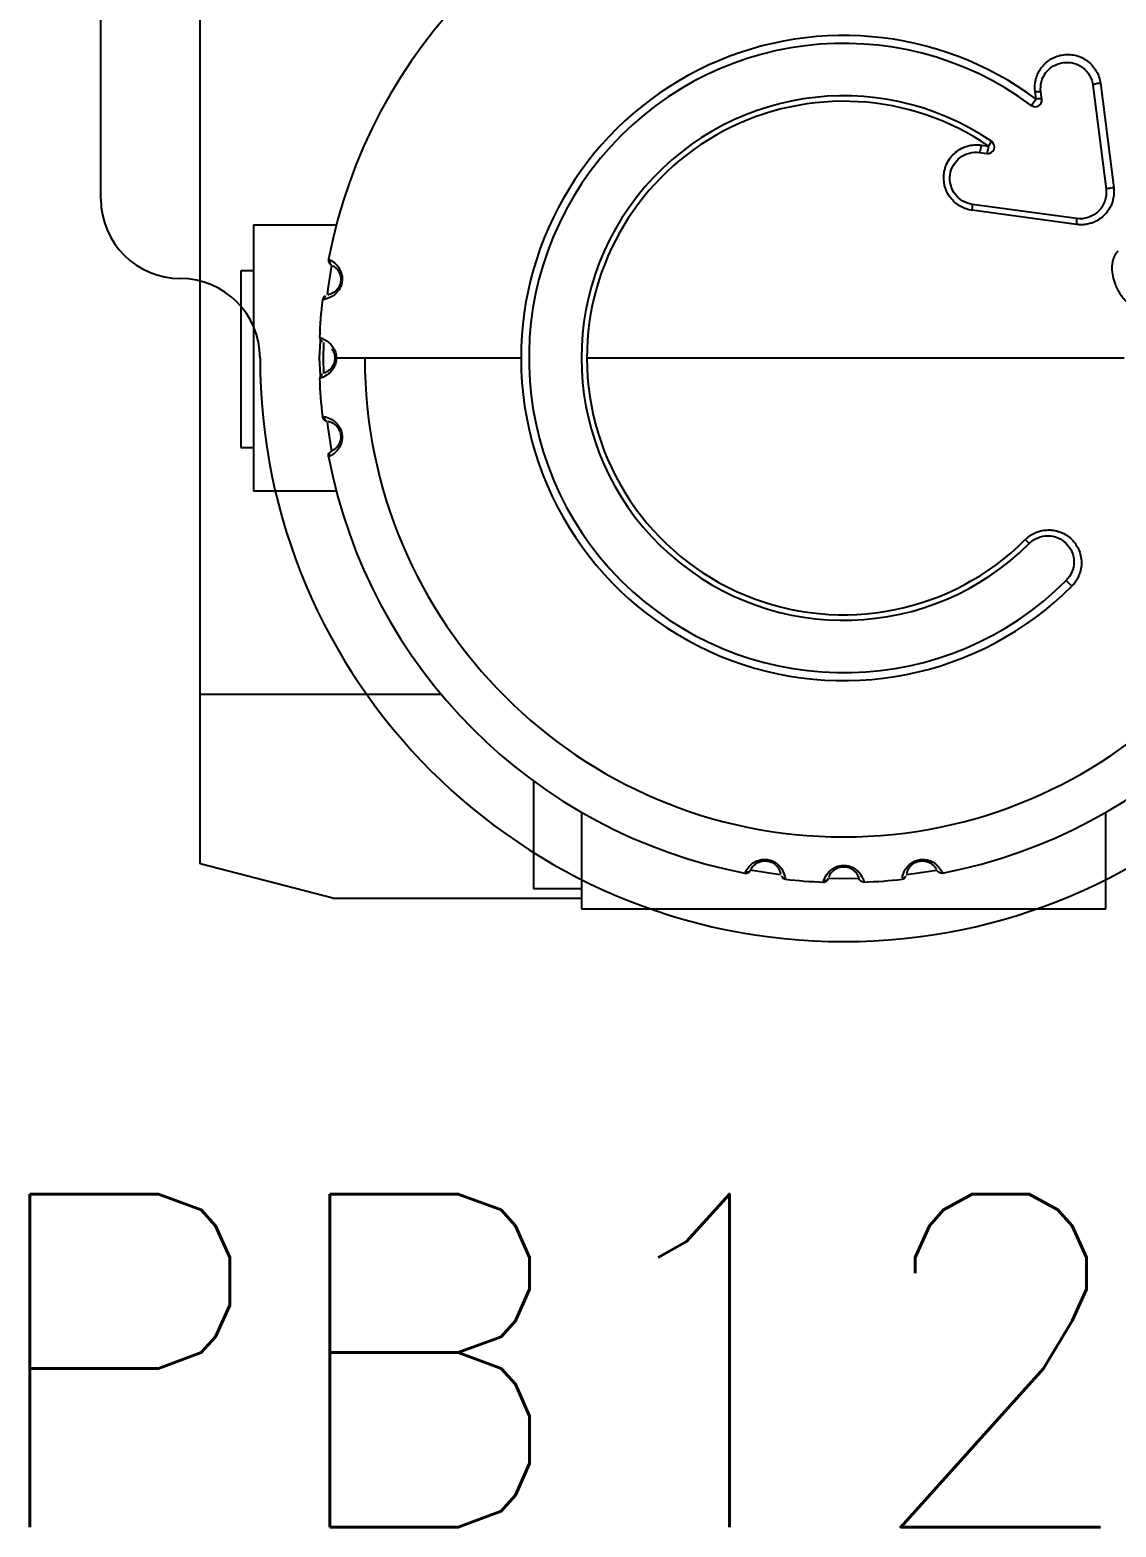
# Model space of a CAD drawing. Header units: inches. Extents: x 0 to 99.3, y 0 to 66.2.
# Drawn here: x 53.377 to 55.008, y 35.769 to 38.017 of the extents above; entities that cross this region are included whole.
import ezdxf
from ezdxf.enums import TextEntityAlignment as Align

# ---------------------------------------------------------------- set-up
doc = ezdxf.new("R2010")
doc.units = ezdxf.units.IN
doc.header["$LTSCALE"] = 0.5
doc.header["$MEASUREMENT"] = 0
for name, color, linetype in [('PNPG', 72, 'Continuous'), ('PSYMS', 7, 'Continuous'), ('PTAG', 150, 'Continuous')]:
    doc.layers.add(name, color=color, linetype=linetype)
doc.styles.add('WD', font='romans.shx')

# ---------------------------------------------------------------- blocks, each defined once
blk = doc.blocks.new('_NPXXD3_RING_NAMETAG')
at = {"layer": 'PNPG'}
blk.add_line((-1.125, -0.6349), (-1.125, 0.8896), dxfattribs=at)
for centre, radius, start, end in [((-1.0055, -0.6349), 0.1195, 180, 270), ((-1.0055, -0.8739), 0.1195, 0, 90), ((-0.0099, -0.8739), 0.8761, 180, 0)]:
    blk.add_arc(centre, radius, start, end, dxfattribs=at)
blk = doc.blocks.new('9001KR16H13')
at = {"color": 7, "linetype": 'Continuous', "lineweight": 25}
for p, q in [((-0.9658, -0.7594), (-0.9658, 0.7559)), ((0.374, 0.4096), (0.3938, 0.2534)), ((0.3854, 0.4125), (0.4053, 0.2557)), ((0.2887, 0.3888), (0.2817, 0.3793)), ((0.2887, 0.3888), (0.2873, 0.4001)), ((0.2973, 0.3884), (0.2959, 0.3997)), ((0.2062, 0.3198), (0.2175, 0.3182)), ((0.2175, 0.3182), (0.2221, 0.325)), ((0.204, 0.3087), (0.2153, 0.3072)), ((0.3494, 0.2094), (0.1934, 0.2307)), ((0.3496, 0.2005), (0.1929, 0.2219)), ((-0.8858, 0.2), (-0.8858, -0.2)), ((-0.8858, 0.2), (-0.7616, 0.2)), ((-0.7719, 0.1476), (-0.7709, 0.1471)), ((-0.7715, 0.1452), (-0.771, 0.1411)), ((-0.8858, 0.1307), (-0.9048, 0.1307)), ((-0.9048, 0.1307), (-0.9048, -0.1343)), ((-0.7781, 0.0939), (-0.7798, 0.0901)), ((-0.781, 0.088), (-0.7825, 0.0877)), ((-0.7853, 0.0301), (-0.7842, 0.0298)), ((-0.7844, 0.0279), (-0.7835, 0.0239)), ((-0.7809, 0.0225), (-0.7813, 0)), ((-0.7811, 0.0228), (-0.7799, 0.0224)), ((-0.7813, 0), (-0.7809, -0.0231)), ((-0.4843, 0), (-0.7617, 0)), ((0.4209, 0), (-0.3855, 0)), ((-0.7853, -0.0301), (-0.7868, -0.0306)), ((-0.7835, -0.0239), (-0.7844, -0.0279)), ((-0.781, -0.088), (-0.7799, -0.0882)), ((-0.7799, -0.0901), (-0.7781, -0.0939)), ((-0.9048, -0.1343), (-0.8858, -0.1343)), ((-0.7704, -0.1468), (-0.7733, -0.1483)), ((-0.7616, -0.2), (-0.8858, -0.2)), ((-0.9658, -0.5045), (-0.6045, -0.5045)), ((-0.4658, -0.6348), (-0.4658, -0.7968)), ((-0.3937, -0.6819), (-0.3937, -0.8268)), ((0.3937, -0.8268), (0.3937, -0.6819)), ((-0.7667, -0.8107), (-0.9658, -0.7594)), ((-0.1476, -0.7719), (-0.1471, -0.7709)), ((-0.1452, -0.7715), (-0.1411, -0.771)), ((-0.0939, -0.7781), (-0.0901, -0.7798)), ((-0.088, -0.781), (-0.0877, -0.7825)), ((-0.0302, -0.7853), (-0.0298, -0.7843)), ((-0.0279, -0.7845), (-0.0239, -0.7834)), ((0.0296, -0.7837), (0.0306, -0.7868)), ((0.088, -0.7809), (0.0882, -0.7799)), ((0.0901, -0.7799), (0.0939, -0.7781)), ((0.1468, -0.7704), (0.1483, -0.7733)), ((-0.3937, -0.7968), (-0.4658, -0.7968)), ((-0.7667, -0.8107), (-0.3937, -0.8107)), ((-0.3937, -0.8268), (0.3937, -0.8268))]:
    blk.add_line(p, q, dxfattribs=at)
at = {"color": 7, "linetype": 'Continuous', "lineweight": 25, "flags": 128}
for points in [[(-0.7688, 0.1391), (-0.7743, 0.1041), (-0.7754, 0.0953)], [(-0.7854, 0.0271), (-0.7857, 0.0256), (-0.7875, 0)], [(-0.7875, 0), (-0.7857, -0.0256), (-0.7856, -0.026)], [(-0.7754, -0.0958), (-0.7743, -0.1041), (-0.7686, -0.1403)], [(-0.1403, -0.7685), (-0.1055, -0.7741), (-0.095, -0.7755)], [(-0.0222, -0.7809), (0, -0.7813), (0.0226, -0.7809)], [(0.094, -0.7756), (0.1055, -0.7741), (0.1394, -0.7687)]]:
    blk.add_lwpolyline(points, dxfattribs=at)
at = {"color": 7, "linetype": 'Continuous', "lineweight": 25}
for centre, radius, start, end in [((0, 0), 0.7874, 100.8573, 169.1427), ((0, 0), 0.7874, 10.8573, 79.1427), ((0, 0), 0.4843, 53.4025, 180), ((0, 0), 0.4724, 53.4025, 314.9997), ((0, 0), 0.3937, 55.6503, 315.0002), ((0, 0), 0.3855, 55.6503, 180), ((0.2875, 0.3872), 0.00984, 233.4025, 7.2312), ((0.2924, 0.3746), 0.0146, 70.4338, 104.4677), ((0.2166, 0.3169), 0.00984, 262.2312, 55.6503), ((0.177, 0.3206), 0.0405, 340.569, 356.6017), ((0, 0), 0.7874, 173.6034, 177.7696), ((0, 0), 0.7189, 180, 0), ((0, 0), 0.4843, 180, 315), ((0, 0), 0.3855, 180, 315), ((0, 0), 0.7874, 182.2304, 186.3966), ((0, 0), 0.7874, 190.8573, 259.1427), ((0, 0), 0.7874, 280.8573, 349.1427), ((0, 0), 0.7874, 263.6034, 267.7696), ((0, 0), 0.7874, 272.2304, 276.3966)]:
    blk.add_arc(centre, radius, start, end, dxfattribs=at)
for points, knots in [([(0.2873, 0.4001), (0.2865, 0.4061), (0.2869, 0.4122), (0.2899, 0.4245), (0.2927, 0.4305), (0.3006, 0.4411), (0.3057, 0.4457), (0.3172, 0.4524), (0.3235, 0.4545), (0.3365, 0.4562), (0.3432, 0.4557), (0.3557, 0.4523), (0.3615, 0.4493), (0.3717, 0.4414), (0.376, 0.4365), (0.3824, 0.4252), (0.3845, 0.4191), (0.3854, 0.4125)], [0, 0, 0, 0, 0.125, 0.125, 0.25, 0.25, 0.375, 0.375, 0.5, 0.5, 0.625, 0.625, 0.75, 0.75, 0.875, 0.875, 1, 1, 1, 1]), ([(0.2959, 0.3997), (0.2946, 0.4099), (0.2975, 0.4205), (0.3098, 0.4366), (0.3192, 0.4422), (0.3345, 0.4443), (0.3398, 0.444), (0.3498, 0.4414), (0.3546, 0.4391), (0.363, 0.4328), (0.3665, 0.4288), (0.3717, 0.4197), (0.3733, 0.4147), (0.374, 0.4096)], [0, 0, 0, 0, 0.25, 0.25, 0.5, 0.5, 0.625, 0.625, 0.75, 0.75, 0.875, 0.875, 1, 1, 1, 1]), ([(0.3854, 0.4125), (0.3825, 0.4123), (0.3795, 0.4118), (0.3752, 0.4106), (0.3739, 0.41), (0.374, 0.4096)], [0, 0, 0, 0, 0.5, 0.5, 1, 1, 1, 1]), ([(0.2873, 0.4001), (0.2896, 0.4003), (0.292, 0.4004), (0.2951, 0.4003), (0.2958, 0.4), (0.2959, 0.3997)], [0, 0, 0, 0, 0.5, 0.5, 1, 1, 1, 1]), ([(0.1929, 0.2219), (0.1868, 0.2227), (0.1811, 0.2246), (0.1704, 0.2305), (0.1656, 0.2344), (0.1539, 0.2484), (0.1496, 0.2605), (0.1505, 0.2794), (0.152, 0.286), (0.1579, 0.2983), (0.1622, 0.304), (0.1729, 0.313), (0.1791, 0.3164), (0.1925, 0.3202), (0.1994, 0.3207), (0.2062, 0.3198)], [0, 0, 0, 0, 0.125, 0.125, 0.25, 0.25, 0.5, 0.5, 0.625, 0.625, 0.75, 0.75, 0.875, 0.875, 1, 1, 1, 1]), ([(0.2062, 0.3198), (0.2059, 0.317), (0.2054, 0.3141), (0.2046, 0.3099), (0.2042, 0.3087), (0.204, 0.3087)], [0, 0, 0, 0, 0.5, 0.5, 1, 1, 1, 1]), ([(0.1934, 0.2307), (0.1883, 0.2314), (0.1833, 0.2331), (0.1743, 0.2383), (0.1704, 0.2419), (0.161, 0.2543), (0.1583, 0.265), (0.1612, 0.2854), (0.1667, 0.2948), (0.179, 0.3041), (0.1837, 0.3064), (0.1937, 0.3091), (0.1989, 0.3094), (0.204, 0.3087)], [0, 0, 0, 0, 0.125, 0.125, 0.25, 0.25, 0.5, 0.5, 0.75, 0.75, 0.875, 0.875, 1, 1, 1, 1]), ([(0.3938, 0.2534), (0.3946, 0.2473), (0.3939, 0.2411), (0.39, 0.2298), (0.3867, 0.2246), (0.3781, 0.2162), (0.3729, 0.213), (0.3615, 0.2092), (0.3554, 0.2086), (0.3494, 0.2094)], [0, 0, 0, 0, 0.25, 0.25, 0.5, 0.5, 0.75, 0.75, 1, 1, 1, 1]), ([(0.4053, 0.2557), (0.4054, 0.2541), (0.4057, 0.2511), (0.4056, 0.2465), (0.4052, 0.242), (0.4043, 0.2375), (0.4029, 0.2328), (0.4008, 0.2278), (0.397, 0.2211), (0.3908, 0.2135), (0.3831, 0.2077), (0.3763, 0.2041), (0.3705, 0.202), (0.364, 0.2004), (0.3567, 0.1998), (0.352, 0.2002), (0.3496, 0.2005)], [0, 0, 0, 0, 0.050322, 0.100131, 0.149862, 0.199955, 0.250838, 0.314368, 0.378169, 0.506593, 0.635442, 0.698511, 0.76128, 0.841319, 0.920332, 1, 1, 1, 1]), ([(0.4053, 0.2557), (0.404, 0.2555), (0.4026, 0.2553), (0.3998, 0.2549), (0.3984, 0.2547), (0.3961, 0.2542), (0.3952, 0.254), (0.394, 0.2536), (0.3938, 0.2535), (0.3938, 0.2534)], [0, 0, 0, 0, 0.25, 0.25, 0.5, 0.5, 0.75, 0.75, 1, 1, 1, 1]), ([(0.1929, 0.2219), (0.1932, 0.2241), (0.1934, 0.2266), (0.1936, 0.2299), (0.1935, 0.2307), (0.1934, 0.2307)], [0, 0, 0, 0, 0.5, 0.5, 1, 1, 1, 1]), ([(0.3496, 0.2005), (0.3498, 0.2028), (0.35, 0.2051), (0.35, 0.2084), (0.3498, 0.2093), (0.3494, 0.2094)], [0, 0, 0, 0, 0.5, 0.5, 1, 1, 1, 1]), ([(0.4265, 0.082), (0.4252, 0.0835), (0.4225, 0.0864), (0.4189, 0.0909), (0.415, 0.0962), (0.4111, 0.1029), (0.4072, 0.1121), (0.4041, 0.1228), (0.4029, 0.1332), (0.4033, 0.1419), (0.4047, 0.1482), (0.4067, 0.1533), (0.409, 0.1574), (0.4111, 0.1597), (0.4121, 0.1608)], [0, 0, 0, 0, 0.069859, 0.135518, 0.19722, 0.297395, 0.399169, 0.540617, 0.674368, 0.758504, 0.83746, 0.893694, 0.947402, 1, 1, 1, 1]), ([(-0.7674, 0.1389), (-0.7674, 0.1389), (-0.7669, 0.1387), (-0.7641, 0.1371), (-0.7604, 0.1335), (-0.7578, 0.1298), (-0.7561, 0.126), (-0.7552, 0.1225), (-0.7548, 0.1187), (-0.755, 0.1145), (-0.756, 0.1105), (-0.7575, 0.107), (-0.7595, 0.104), (-0.7622, 0.1008), (-0.7657, 0.0981), (-0.7704, 0.0957), (-0.7738, 0.0949), (-0.7743, 0.0949), (-0.7744, 0.0949)], [0, 0, 0, 0, 0.003133, 0.171329, 0.25762, 0.332713, 0.372293, 0.408629, 0.445605, 0.480985, 0.516379, 0.553344, 0.589679, 0.629256, 0.70436, 0.790631, 0.958825, 1, 1, 1, 1]), ([(-0.7733, 0.1483), (-0.7736, 0.1467), (-0.7734, 0.1448), (-0.7717, 0.1416), (-0.7703, 0.1403), (-0.7688, 0.1397)], [0, 0, 0, 0, 0.5, 0.5, 1, 1, 1, 1]), ([(-0.7728, 0.1483), (-0.7729, 0.1474), (-0.7731, 0.1456), (-0.7724, 0.1439), (-0.7721, 0.1431)], [0, 0, 0, 0, 0.485592, 1, 1, 1, 1]), ([(-0.7798, 0.0924), (-0.7804, 0.0916), (-0.7815, 0.0902), (-0.7818, 0.0885), (-0.782, 0.0876)], [0, 0, 0, 0, 0.514408, 1, 1, 1, 1]), ([(-0.7862, 0.0307), (-0.7862, 0.0298), (-0.7862, 0.028), (-0.7853, 0.0265), (-0.7848, 0.0256)], [0, 0, 0, 0, 0.485472, 1, 1, 1, 1]), ([(-0.7638, 0), (-0.7638, -0.0013), (-0.764, -0.0039), (-0.765, -0.0076), (-0.7664, -0.011), (-0.7681, -0.0137), (-0.7699, -0.0159), (-0.7722, -0.0182), (-0.7761, -0.021), (-0.7792, -0.0222), (-0.7798, -0.0223), (-0.7799, -0.0224)], [0, 0, 0, 0, 0.065849, 0.133324, 0.205967, 0.286643, 0.356963, 0.431978, 0.598597, 0.923428, 1, 1, 1, 1]), ([(-0.7682, 0.0137), (-0.767, 0.0121), (-0.7659, 0.0101), (-0.7643, 0.0054), (-0.7638, 0.0027), (-0.7638, 0)], [0, 0, 0, 0, 0.5, 0.5, 1, 1, 1, 1]), ([(-0.7848, -0.0256), (-0.7853, -0.0265), (-0.7862, -0.028), (-0.7862, -0.0298), (-0.7862, -0.0307)], [0, 0, 0, 0, 0.514528, 1, 1, 1, 1]), ([(-0.7825, -0.0877), (-0.7823, -0.0893), (-0.7816, -0.0911), (-0.779, -0.0937), (-0.7772, -0.0945), (-0.7756, -0.0947)], [0, 0, 0, 0, 0.5, 0.5, 1, 1, 1, 1]), ([(-0.782, -0.0876), (-0.7818, -0.0885), (-0.7815, -0.0902), (-0.7804, -0.0916), (-0.7798, -0.0924)], [0, 0, 0, 0, 0.485592, 1, 1, 1, 1]), ([(-0.7741, -0.0949), (-0.774, -0.0949), (-0.7735, -0.095), (-0.7704, -0.0957), (-0.7657, -0.0981), (-0.7622, -0.1008), (-0.7595, -0.104), (-0.7575, -0.107), (-0.756, -0.1106), (-0.755, -0.1146), (-0.7548, -0.1187), (-0.7552, -0.1225), (-0.7561, -0.126), (-0.7578, -0.1298), (-0.7604, -0.1335), (-0.7641, -0.1372), (-0.7671, -0.1388), (-0.7676, -0.1391), (-0.7677, -0.1391)], [0, 0, 0, 0, 0.0041895, 0.1726125, 0.259019, 0.3342129, 0.3738469, 0.4102311, 0.4472576, 0.4826847, 0.5181266, 0.5551406, 0.5915253, 0.6311548, 0.7063598, 0.7927471, 0.9611669, 1, 1, 1, 1]), ([(-0.7733, -0.1483), (-0.7736, -0.1466), (-0.7734, -0.1448), (-0.7718, -0.1416), (-0.7704, -0.1404), (-0.7688, -0.1397)], [0, 0, 0, 0, 0.5, 0.5, 1, 1, 1, 1]), ([(-0.7721, -0.1431), (-0.7724, -0.1439), (-0.7731, -0.1456), (-0.7728, -0.1474), (-0.7727, -0.1483)], [0, 0, 0, 0, 0.514567, 1, 1, 1, 1]), ([(0.2726, -0.2726), (0.2737, -0.2715), (0.2758, -0.2694), (0.2795, -0.2667), (0.2833, -0.2643), (0.2887, -0.2616), (0.296, -0.2592), (0.3051, -0.2579), (0.3144, -0.2583), (0.3237, -0.2605), (0.3326, -0.2645), (0.3407, -0.2704), (0.3475, -0.2779), (0.3527, -0.2867), (0.356, -0.2963), (0.3572, -0.3064), (0.3565, -0.3165), (0.3539, -0.3251), (0.3506, -0.3321), (0.3469, -0.3376), (0.344, -0.3408), (0.3425, -0.3425)], [0, 0, 0, 0, 0.028966, 0.057748, 0.086597, 0.115765, 0.174116, 0.232685, 0.292883, 0.353301, 0.417347, 0.481585, 0.547643, 0.61356, 0.679053, 0.744345, 0.808932, 0.873296, 0.91576, 0.957731, 1, 1, 1, 1]), ([(0.2784, -0.2784), (0.2821, -0.2747), (0.2865, -0.2718), (0.2961, -0.2678), (0.3013, -0.2668), (0.3167, -0.2669), (0.3268, -0.2712), (0.3413, -0.2856), (0.3455, -0.2957), (0.3456, -0.3112), (0.3446, -0.3164), (0.3407, -0.326), (0.3377, -0.3304), (0.3341, -0.3341)], [0, 0, 0, 0, 0.125, 0.125, 0.25, 0.25, 0.5, 0.5, 0.75, 0.75, 0.875, 0.875, 1, 1, 1, 1]), ([(0.2726, -0.2726), (0.2741, -0.2741), (0.2758, -0.2758), (0.2779, -0.2779), (0.2784, -0.2784), (0.2784, -0.2784)], [0, 0, 0, 0, 0.5, 0.5, 1, 1, 1, 1]), ([(0.3425, -0.3425), (0.3404, -0.3404), (0.3382, -0.3382), (0.335, -0.335), (0.3341, -0.3341), (0.3341, -0.3341)], [0, 0, 0, 0, 0.5, 0.5, 1, 1, 1, 1]), ([(-0.1389, -0.7674), (-0.1389, -0.7674), (-0.1387, -0.7669), (-0.1371, -0.7641), (-0.1335, -0.7604), (-0.1298, -0.7578), (-0.126, -0.7561), (-0.1225, -0.7552), (-0.1187, -0.7548), (-0.1145, -0.755), (-0.1105, -0.756), (-0.107, -0.7575), (-0.104, -0.7595), (-0.1008, -0.7622), (-0.0981, -0.7657), (-0.0957, -0.7704), (-0.0949, -0.7738), (-0.0949, -0.7743), (-0.0949, -0.7744)], [0, 0, 0, 0, 0.003132, 0.171329, 0.257619, 0.332711, 0.372294, 0.408625, 0.445601, 0.480981, 0.516376, 0.55334, 0.589683, 0.629256, 0.704363, 0.790636, 0.95883, 1, 1, 1, 1]), ([(-0.0223, -0.7795), (-0.0223, -0.7795), (-0.0221, -0.779), (-0.021, -0.776), (-0.0179, -0.7718), (-0.0146, -0.7687), (-0.0111, -0.7665), (-0.0078, -0.765), (-0.0041, -0.764), (0, -0.7637), (0.0041, -0.764), (0.0078, -0.765), (0.0111, -0.7665), (0.0147, -0.7687), (0.0179, -0.7718), (0.021, -0.7761), (0.0222, -0.7792), (0.0223, -0.7798), (0.0224, -0.7798)], [0, 0, 0, 0, 0.004189, 0.172613, 0.259019, 0.334213, 0.373847, 0.410231, 0.447258, 0.482685, 0.518127, 0.555141, 0.591525, 0.631155, 0.70636, 0.792747, 0.961167, 1, 1, 1, 1]), ([(0.0949, -0.7741), (0.0949, -0.774), (0.095, -0.7735), (0.0957, -0.7704), (0.0981, -0.7657), (0.1008, -0.7622), (0.104, -0.7595), (0.107, -0.7575), (0.1106, -0.756), (0.1146, -0.755), (0.1187, -0.7548), (0.1225, -0.7552), (0.126, -0.7561), (0.1298, -0.7578), (0.1335, -0.7604), (0.1372, -0.7641), (0.1388, -0.7671), (0.1391, -0.7676), (0.1391, -0.7677)], [0, 0, 0, 0, 0.004189, 0.172608, 0.259012, 0.334205, 0.373836, 0.410222, 0.447249, 0.482675, 0.518115, 0.555129, 0.591507, 0.631138, 0.70634, 0.792724, 0.961137, 1, 1, 1, 1]), ([(-0.1483, -0.7733), (-0.1467, -0.7736), (-0.1448, -0.7734), (-0.1416, -0.7717), (-0.1403, -0.7703), (-0.1397, -0.7688)], [0, 0, 0, 0, 0.5, 0.5, 1, 1, 1, 1]), ([(-0.1483, -0.7728), (-0.1474, -0.7729), (-0.1456, -0.7731), (-0.1439, -0.7724), (-0.1431, -0.7721)], [0, 0, 0, 0, 0.485592, 1, 1, 1, 1]), ([(-0.0924, -0.7798), (-0.0916, -0.7804), (-0.0902, -0.7815), (-0.0885, -0.7818), (-0.0876, -0.782)], [0, 0, 0, 0, 0.514408, 1, 1, 1, 1]), ([(-0.0307, -0.7863), (-0.0298, -0.7863), (-0.028, -0.7862), (-0.0265, -0.7853), (-0.0257, -0.7848)], [0, 0, 0, 0, 0.485592, 1, 1, 1, 1]), ([(-0.0306, -0.7868), (-0.029, -0.7869), (-0.0272, -0.7864), (-0.0242, -0.7842), (-0.0232, -0.7826), (-0.0228, -0.7811)], [0, 0, 0, 0, 0.5, 0.5, 1, 1, 1, 1]), ([(0.0306, -0.7868), (0.0289, -0.7869), (0.0271, -0.7863), (0.0243, -0.7843), (0.0232, -0.7827), (0.0228, -0.7811)], [0, 0, 0, 0, 0.5, 0.5, 1, 1, 1, 1]), ([(0.0256, -0.7848), (0.0265, -0.7853), (0.028, -0.7862), (0.0298, -0.7862), (0.0307, -0.7862)], [0, 0, 0, 0, 0.514567, 1, 1, 1, 1]), ([(0.0876, -0.782), (0.0885, -0.7818), (0.0902, -0.7815), (0.0916, -0.7804), (0.0924, -0.7798)], [0, 0, 0, 0, 0.485592, 1, 1, 1, 1]), ([(0.1483, -0.7733), (0.1466, -0.7736), (0.1448, -0.7734), (0.1416, -0.7718), (0.1404, -0.7704), (0.1397, -0.7688)], [0, 0, 0, 0, 0.5, 0.5, 1, 1, 1, 1]), ([(0.1431, -0.7721), (0.1439, -0.7724), (0.1456, -0.7731), (0.1474, -0.7728), (0.1483, -0.7727)], [0, 0, 0, 0, 0.514567, 1, 1, 1, 1])]:
    blk.add_open_spline(points, degree=3, knots=knots, dxfattribs=at)
at = {"color": 8, "linetype": 'Continuous', "lineweight": 25}
for points, knots in [([(-0.7709, 0.1471), (-0.7705, 0.1469), (-0.7693, 0.1464), (-0.7628, 0.1422), (-0.7572, 0.1348), (-0.7541, 0.1284), (-0.7526, 0.1212), (-0.7529, 0.114), (-0.7549, 0.107), (-0.7585, 0.1007), (-0.7634, 0.0956), (-0.7709, 0.0904), (-0.779, 0.0881), (-0.7803, 0.088), (-0.781, 0.088)], [0, 0, 0, 0, 0.08559, 0.247694, 0.316522, 0.376762, 0.429684, 0.477571, 0.52564, 0.578706, 0.638796, 0.707388, 0.868076, 1, 1, 1, 1]), ([(-0.7842, 0.0298), (-0.7838, 0.0297), (-0.7825, 0.0294), (-0.7756, 0.0262), (-0.7689, 0.0198), (-0.7649, 0.014), (-0.7622, 0.0072), (-0.7619, 0.0023), (-0.7617, 0)], [0, 0, 0, 0, 0.173662, 0.515294, 0.660281, 0.787325, 0.899021, 1, 1, 1, 1]), ([(-0.7617, 0), (-0.7619, -0.0023), (-0.7622, -0.0072), (-0.765, -0.014), (-0.769, -0.0199), (-0.7757, -0.0262), (-0.7833, -0.0297), (-0.7847, -0.03), (-0.7853, -0.0301)], [0, 0, 0, 0, 0.091661, 0.193129, 0.308823, 0.440933, 0.750065, 1, 1, 1, 1]), ([(-0.7799, -0.0882), (-0.7794, -0.0882), (-0.7781, -0.0884), (-0.7707, -0.0905), (-0.7631, -0.0958), (-0.7582, -0.1011), (-0.7547, -0.1075), (-0.7528, -0.1145), (-0.7526, -0.1217), (-0.7543, -0.1288), (-0.7574, -0.1352), (-0.763, -0.1423), (-0.769, -0.1462), (-0.7701, -0.1467), (-0.7704, -0.1468)], [0, 0, 0, 0, 0.093404, 0.268846, 0.343337, 0.408534, 0.465811, 0.517639, 0.569663, 0.627096, 0.692131, 0.766367, 0.940277, 1, 1, 1, 1]), ([(-0.1471, -0.7709), (-0.1469, -0.7705), (-0.1464, -0.7693), (-0.1422, -0.7629), (-0.1349, -0.7572), (-0.1285, -0.7542), (-0.1214, -0.7526), (-0.1141, -0.7528), (-0.1071, -0.7548), (-0.1008, -0.7585), (-0.0956, -0.7633), (-0.0904, -0.7709), (-0.0881, -0.779), (-0.088, -0.7803), (-0.088, -0.781)], [0, 0, 0, 0, 0.084987, 0.246715, 0.315417, 0.375559, 0.427344, 0.476362, 0.525542, 0.577594, 0.637942, 0.706904, 0.867944, 1, 1, 1, 1]), ([(-0.0298, -0.7843), (-0.0297, -0.7838), (-0.0294, -0.7826), (-0.0261, -0.7755), (-0.0197, -0.7688), (-0.0138, -0.7648), (-0.007, -0.7623), (0.0003, -0.7614), (0.0075, -0.7624), (0.0142, -0.765), (0.02, -0.7691), (0.0262, -0.7757), (0.0292, -0.7822), (0.0295, -0.7834), (0.0296, -0.7837)], [0, 0, 0, 0, 0.093404, 0.268847, 0.343338, 0.408535, 0.465811, 0.51764, 0.569663, 0.627096, 0.692131, 0.766367, 0.940277, 1, 1, 1, 1]), ([(0.0882, -0.7799), (0.0882, -0.7794), (0.0884, -0.7781), (0.0905, -0.7706), (0.0959, -0.763), (0.1012, -0.7582), (0.1076, -0.7546), (0.1146, -0.7528), (0.1219, -0.7527), (0.1289, -0.7543), (0.1352, -0.7574), (0.1423, -0.763), (0.1462, -0.769), (0.1467, -0.7701), (0.1468, -0.7704)], [0, 0, 0, 0, 0.093819, 0.269567, 0.34418, 0.409477, 0.466831, 0.518726, 0.570812, 0.62823, 0.693181, 0.767367, 0.94094, 1, 1, 1, 1])]:
    blk.add_open_spline(points, degree=3, knots=knots, dxfattribs=at)
at = {"color": 7, "linetype": 'Continuous', "lineweight": 25}
blk.add_open_spline([(-0.7617, 0), (-0.7631, 0), (-0.7638, 0), (-0.7638, 0)], degree=3, dxfattribs=at)

msp = doc.modelspace()

# ---------------------------------------------------------------- block references
at = {"layer": 'PSYMS'}
msp.add_blockref('_NPXXD3_RING_NAMETAG', (54.6086, 38.3979), dxfattribs=at)
ref = msp.add_blockref('9001KR16H13', (54.5987, 37.5241), dxfattribs=at)
ref.add_attrib('P_TAG1', 'PB1215', dxfattribs={"layer": 'PTAG', "height": 0.5, "style": 'WD', "flags": 8}).set_placement((54.5987, 36.019), align=Align.MIDDLE_CENTER)

doc.saveas('drawing.dxf')
